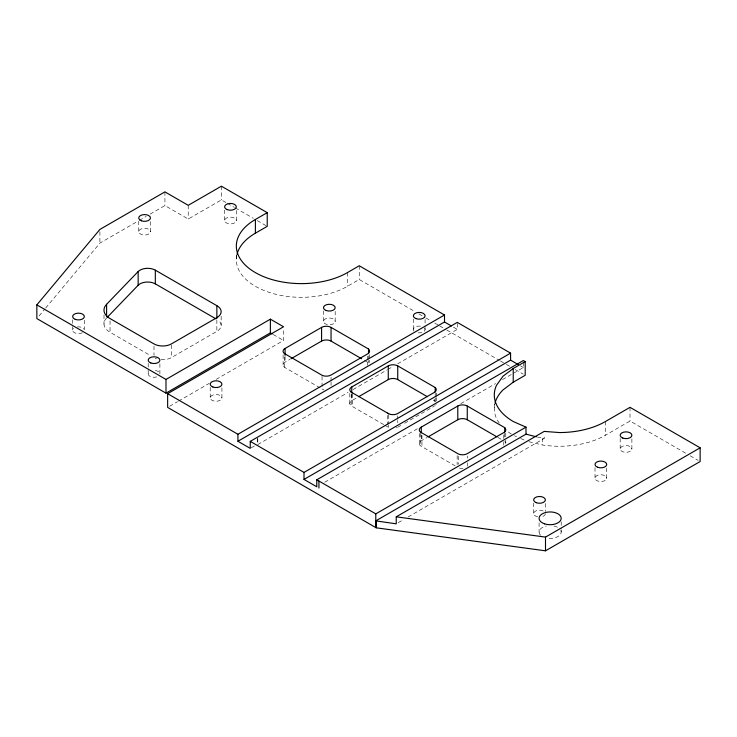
<?xml version="1.0" encoding="UTF-8"?>
<svg xmlns="http://www.w3.org/2000/svg" width="737" height="737" viewBox="0 0 737 737"><rect width="100%" height="100%" fill="white"/><g stroke="black" fill="none" stroke-linecap="round" stroke-linejoin="round"><path stroke-width="0.55" stroke-dasharray="3.69 2.76" d="M39.052 315.952L44.911 308.932M45.648 308.048L99.9 243.118L138.326 220.934M139.311 220.363L146.212 216.383M150.145 214.108L164.922 205.577L188.23 219.036L221.395 199.893L226.379 202.767M161.071 359.647A12.28 7.084 0 0 0 171.362 357.629L216.862 331.364A14.657 8.466 0 0 0 218.124 320.227M236.77 255.398A65.068 37.569 0 0 0 273.049 293.566A65.068 37.569 0 0 0 347.413 286.315L359.251 279.48L414.903 311.604M169.621 406.253L177.553 401.674M178.538 401.103L209.253 383.369M216.19 379.371L283.552 340.476L283.552 329.052M320.07 387.855L284.408 367.247A6.762 3.906 0 0 1 283.248 364.096L283.524 363.562A6.762 3.906 0 0 1 285.072 362.171L290 359.324M251.124 447.866L254.652 445.83M257.784 444.568L348.104 392.416M353.069 389.551L386.814 370.066M387.809 369.495L392.775 366.63M397.74 363.765L457.29 329.384L457.29 322.382M383.719 424.595L351.098 405.755A6.762 3.906 0 0 1 351.761 400.679L357.685 397.261M397.74 427.23L400.707 425.516M404.65 423.241L434.25 406.151M324.741 482.219L418.1 428.317M460.8 403.655L495.568 383.59M502.514 379.573L512.445 373.843M513.44 373.272L523.371 367.533L523.371 361.535M455.199 465.867L420.624 445.894A6.762 3.906 0 0 1 419.464 442.734L419.731 442.2A6.762 3.906 0 0 1 421.288 440.818L427.202 437.4M398.22 522.68L403.185 519.815M408.151 516.95L544.201 438.404L544.201 434.406M528.926 441.73L542.524 444.982A65.068 37.569 0 0 0 605.381 435.254L630.015 421.03L686.322 453.541M537.291 437.023L544.201 438.404M514.408 435.724L516.508 436.654M520.727 438.515L524.937 440.385M322.051 388.989L322.309 389.118A6.753 3.897 0 0 0 323.985 389.633M384.696 425.166L388.998 427.617A6.753 3.897 0 0 0 389.809 427.911M690.274 455.825L698.179 460.385M453.356 327.108L457.29 329.384M520.423 365.828L523.371 367.533M227.374 203.338L234.348 207.364M235.343 207.945L253.279 218.299M257.268 220.603L266.232 225.78M418.874 313.907L424.834 317.343M425.829 317.914L430.795 320.788M434.775 323.082L438.745 325.376M439.74 325.947L445.701 329.393M446.696 329.964L499.364 360.375M500.359 360.946L505.324 363.811M506.319 364.391L510.29 366.685M515.264 369.55L523.215 374.138M364.575 360.448L368.518 362.724A6.873 3.971 0 0 1 369.403 363.958M433.236 400.09L435.208 401.232A6.873 3.971 0 0 1 435.585 401.619M497.825 437.382L501.777 439.657M273.206 334.497L283.552 340.476M106.598 318.006A20.682 11.939 0 0 0 110.043 332.258L150.09 355.372M631.885 438.874L631.885 449.155A5.859 3.381 0 0 1 622.802 451.772A5.859 3.381 0 0 1 623.419 445.922A5.859 3.381 0 0 1 631.885 449.155M630.015 407.331L630.015 421.03M620.186 438.469L620.186 448.741M606.717 468.087L606.717 478.359A5.859 3.381 0 0 1 597.633 480.975A5.859 3.381 0 0 1 598.251 475.125A5.859 3.381 0 0 1 606.717 478.359M605.381 421.555L605.381 435.254M595.017 467.673L595.017 477.954M561.198 521.75L561.198 528.595M561.198 529.737L561.198 532.022M545.371 503.5L545.371 511.496M542.524 438.275L542.524 444.982M539.088 522.892L539.088 532.022M533.671 503.095L533.671 513.367M505.785 433.199L505.785 438.911M505.785 440.053L505.785 443.481M504.734 433.374L504.734 437.944M503.776 434.867L503.776 440.579M503.776 441.721L503.776 445.139M494.297 404.125L494.297 408.694M467.267 455.945L467.267 458.23M467.267 462.799L467.267 466.217M458.257 456.212L458.257 464.209M457.152 455.577L457.152 464.706M436.267 393.061L436.267 396.488M436.267 397.63L436.267 401.057M435.208 393.236L435.208 396.663M435.208 397.805L435.208 401.232M434.25 399.297L434.25 401.582M425.074 319.416L425.074 326.27M425.074 327.412L425.074 329.697M421.96 435.263L421.96 446.677M421.288 435.106L421.288 440.818M420.753 433.42L420.753 445.977M419.316 433.559L419.316 443.84M413.365 319.01L413.365 329.282M397.74 415.806L397.74 419.233M397.74 420.376L397.74 422.66M388.74 414.931L388.74 424.07M388.74 425.212L388.74 427.497M387.634 415.438L387.634 424.567M369.578 354.561L369.578 359.131M369.578 360.273L369.578 362.549M368.518 355.87L368.518 359.297M368.518 360.439L368.518 362.724M367.56 356.22L367.56 365.359M359.251 265.781L359.251 279.48M352.443 393.982L352.443 406.538M351.761 393.825L351.761 400.679M351.227 394.424L351.227 405.838M349.799 393.42L349.799 403.701M347.413 272.616L347.413 286.315M335.178 311.309L335.178 321.59A5.859 3.381 0 0 1 326.095 324.206A5.859 3.381 0 0 1 326.712 318.356A5.859 3.381 0 0 1 335.178 321.59M331.051 377.298L331.051 380.725M331.051 381.867L331.051 386.437M323.479 310.903L323.479 321.175M322.051 376.432L322.051 386.713M285.072 356.459L285.072 362.171M284.537 357.058L284.537 367.339M283.109 354.921L283.109 365.193M257.784 438.57L257.784 443.573M257.305 438.294L257.305 444.291M236.319 210.441L236.319 220.722A5.859 3.381 0 0 1 227.236 223.339A5.859 3.381 0 0 1 227.853 217.489A5.859 3.381 0 0 1 236.319 220.722M236.328 255.186L236.328 259.756M224.619 210.036L224.619 220.308M221.92 387.819L221.92 398.091A5.859 3.381 0 0 1 212.836 400.707A5.859 3.381 0 0 1 213.454 394.857A5.859 3.381 0 0 1 221.92 398.091M221.395 186.185L221.395 199.893M221.155 316.237L221.155 325.376M216.862 319.941L216.862 331.364M210.22 387.404L210.22 397.685M188.23 205.328L188.23 219.036M171.362 345.073L171.362 357.629M164.922 191.878L164.922 205.577M159.901 363.792L159.901 374.074A5.859 3.381 0 0 0 154.411 370.49M153.996 346.215L153.996 355.345M150.449 221.588L150.449 231.869A5.859 3.381 0 0 1 141.366 234.486A5.859 3.381 0 0 1 141.983 228.636A5.859 3.381 0 0 1 150.449 231.869M148.201 363.387L148.201 369.09M148.201 370.232L148.201 373.659M138.749 221.183L138.749 231.455M110.043 320.835L110.043 332.258M104 315.049L104 324.188M99.9 231.694L99.9 243.118M84.34 320.171L84.34 329.301M72.641 319.757L72.641 325.468M72.641 326.611L72.641 330.038M156.539 358.753A12.28 7.084 0 0 1 155.203 358.237M511.404 434.075A65.068 37.569 0 0 1 506.881 430.905M499.253 423.066A65.068 37.569 0 0 1 494.739 404.327M560.82 530.373A11.055 6.384 0 0 1 547.278 538.185M540.571 535.219A11.055 6.384 0 0 1 546.366 526.025M553.92 526.025A11.055 6.384 0 0 1 559.715 528.834M463.02 468.492A6.753 3.897 0 0 1 458.515 467.755M504.734 441.371A6.873 3.971 0 0 1 505.739 443.038M436.092 404.226A6.873 3.971 0 0 1 435.88 404.65M435.208 405.451A6.873 3.971 0 0 1 434.766 405.82M545.371 513.781A5.859 3.381 0 0 1 540.691 516.895M537.66 516.784A5.859 3.381 0 0 1 534.629 511.708A5.859 3.381 0 0 1 543.906 511.331M156.668 376.893A5.859 3.381 0 0 1 149.666 376.11A5.859 3.381 0 0 1 149.16 372.001M82.378 332.774A5.859 3.381 0 0 1 74.649 332.792A5.859 3.381 0 0 1 73.599 328.37M77.321 326.924A5.859 3.381 0 0 1 84.239 329.568M397.022 427.589A6.753 3.897 0 0 1 396.22 427.884M424.466 327.983A5.859 3.381 0 0 1 423.102 332.028A5.859 3.381 0 0 1 415.981 332.313M413.973 331.005A5.859 3.381 0 0 1 414.793 327.274A5.859 3.381 0 0 1 421.076 326.279"/><path stroke-width="1.11" d="M272.266 333.953L270.378 332.875L165.991 393.143L36.85 318.577L36.85 304.878L99.9 229.419L164.922 191.878L188.23 205.328L221.395 186.185L267.227 212.652L267.227 226.351L255.389 233.187A65.068 37.569 0 0 0 237.019 254.302M106.598 316.864L106.598 304.307L138.151 271.548A10.862 6.274 0 0 1 155.323 270.166L216.862 305.689L216.862 318.255M107.381 317.186L138.151 285.256A10.862 6.274 0 0 1 155.323 283.865L215.867 318.817M304.003 479.418L510.584 360.153L510.584 353.143L304.003 472.417L304.003 479.418L316.79 486.807L316.79 479.796L523.371 360.531L525.195 361.581L513.228 368.518L503.012 376.202L496.517 385.267A65.068 37.569 0 0 0 513.357 421.555L525.988 427.147L525.988 434.148L375.787 520.866L396.239 523.832L396.239 516.83L544.201 431.403L559.365 432.555A65.068 37.569 0 0 0 605.381 421.555L630.015 407.331L700.15 447.82L700.15 461.528L545.5 550.815L376.211 527.812L167.64 407.395L167.64 393.687L283.552 326.767L270.378 319.167L165.991 379.435L36.85 304.878M525.195 361.581L525.195 375.29L513.228 382.217L503.012 389.91A65.068 37.569 0 0 0 494.988 403.24M444.503 314.994L237.922 434.268L237.922 441.27L444.503 321.995L444.503 314.994L359.251 265.781L347.413 272.616A65.068 37.569 0 0 1 255.389 272.616A65.068 37.569 0 0 1 255.389 219.488L267.227 212.652M368.518 349.025A6.873 3.971 0 0 1 367.56 353.944L331.051 375.022A6.753 3.897 0 0 1 322.309 375.419L284.408 353.548A6.762 3.906 0 0 1 283.248 350.388L283.524 349.854A6.762 3.906 0 0 1 285.072 348.472L321.581 327.394A6.697 3.869 0 0 1 323.755 326.555L324.584 326.39A6.697 3.869 0 0 1 331.051 327.394L368.518 349.025L368.518 353.594M290.995 358.753L321.581 341.093A6.697 3.869 0 0 1 323.755 340.254L324.584 340.098A6.697 3.869 0 0 1 331.051 341.093L361.618 358.744M237.922 441.27L250.239 448.372L250.239 441.371L457.29 322.382L510.584 353.143M352.443 392.839L351.098 392.047A6.762 3.906 0 0 1 351.761 386.971L388.27 365.893A6.697 3.869 0 0 1 397.74 365.893L435.208 387.524L435.208 392.093M358.67 396.69L388.27 379.601A6.697 3.869 0 0 1 397.74 379.601L427.322 396.672M504.734 427.663A6.873 3.971 0 0 1 503.776 432.582L467.267 453.66A6.753 3.897 0 0 1 458.515 454.056L420.624 432.186A6.762 3.906 0 0 1 419.464 429.026L419.731 428.501A6.762 3.906 0 0 1 421.288 427.11L457.788 406.032A6.697 3.869 0 0 1 459.962 405.193L460.791 405.037A6.697 3.869 0 0 1 467.267 406.032L504.734 427.663L504.734 432.232M428.188 436.829L457.788 419.74A6.697 3.869 0 0 1 459.962 418.902L460.791 418.736A6.697 3.869 0 0 1 467.267 419.74L496.839 436.811M316.79 479.796L375.787 513.864L525.988 427.147M396.239 516.83L545.5 537.107L700.15 447.82M536.25 436.774L525.988 434.148M444.503 321.995L451.385 325.975M510.584 360.153L518.452 364.695M351.227 392.139L388.74 413.798M167.64 393.687L237.922 434.268M250.239 441.371L304.003 472.417M387.634 413.153L388.998 413.918A6.753 3.897 0 0 0 397.74 413.521L434.25 392.443A6.873 3.971 0 0 0 435.208 387.524M545.5 537.107L545.5 550.815M513.228 368.518L513.228 382.217M467.267 406.032L467.267 419.74M457.788 406.032L457.788 419.74M421.288 427.11L421.288 432.822M397.74 365.893L397.74 379.601M388.27 365.893L388.27 379.601M376.211 521.105L376.211 527.812M375.787 513.864L375.787 527.563M351.761 386.971L351.761 392.683M331.051 327.394L331.051 341.093M321.581 327.394L321.581 341.093M318.937 481.04L318.937 488.041M285.072 348.472L285.072 355.326M270.378 319.167L270.378 332.875M255.389 219.488L255.389 233.187M165.991 379.435L165.991 393.143M155.323 270.166L155.323 283.865M138.151 271.548L138.151 285.256M216.862 305.689A14.657 8.466 0 0 1 216.862 317.656L171.362 343.93A12.28 7.084 0 0 1 153.996 343.93L110.043 318.55A20.682 11.939 0 0 1 106.598 304.307M141.366 220.787A5.859 3.381 0 0 0 150.449 218.161A5.859 3.381 0 0 0 141.983 214.928A5.859 3.381 0 0 0 141.366 220.787M544.615 523.85A11.055 6.384 0 0 0 561.198 518.323A11.055 6.384 0 0 0 544.615 512.795A11.055 6.384 0 0 0 544.615 523.85M536.287 502.698A5.859 3.381 0 0 0 545.371 500.073A5.859 3.381 0 0 0 536.904 496.839A5.859 3.381 0 0 0 536.287 502.698M150.818 362.982A5.859 3.381 0 0 0 159.901 360.365A5.859 3.381 0 0 0 151.435 357.132A5.859 3.381 0 0 0 150.818 362.982M75.257 319.361A5.859 3.381 0 0 0 84.34 316.744A5.859 3.381 0 0 0 75.874 313.511A5.859 3.381 0 0 0 75.257 319.361M622.802 438.073A5.859 3.381 0 0 0 631.885 435.447A5.859 3.381 0 0 0 623.419 432.214A5.859 3.381 0 0 0 622.802 438.073M597.633 467.276A5.859 3.381 0 0 0 606.717 464.66A5.859 3.381 0 0 0 598.251 461.426A5.859 3.381 0 0 0 597.633 467.276M415.981 318.614A5.859 3.381 0 0 0 425.074 315.989A5.859 3.381 0 0 0 416.598 312.764A5.859 3.381 0 0 0 415.981 318.614M326.095 310.498A5.859 3.381 0 0 0 335.178 307.882A5.859 3.381 0 0 0 326.712 304.648A5.859 3.381 0 0 0 326.095 310.498M227.236 209.64A5.859 3.381 0 0 0 236.319 207.023A5.859 3.381 0 0 0 227.853 203.79A5.859 3.381 0 0 0 227.236 209.64M212.836 387.008A5.859 3.381 0 0 0 221.92 384.392A5.859 3.381 0 0 0 213.454 381.158A5.859 3.381 0 0 0 212.836 387.008"/></g></svg>
